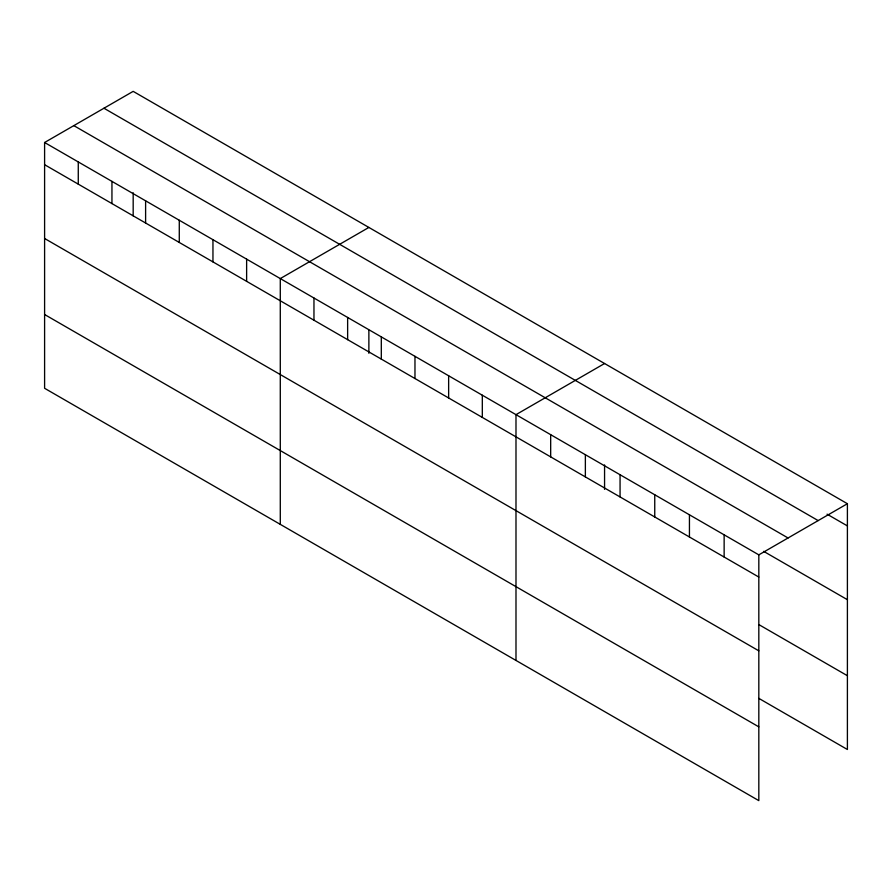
<?xml version="1.0" encoding="UTF-8"?>
<svg xmlns="http://www.w3.org/2000/svg" width="892" height="892" viewBox="0 0 892 892"><rect width="100%" height="100%" fill="white"/><g stroke="black" fill="none" stroke-linecap="round" stroke-linejoin="round"><path stroke-width="1.34" d="M44.6 142.497L758.824 554.857L758.824 800.637L44.6 388.288L44.6 142.497L133.176 91.363L847.4 503.712L847.4 749.503L758.88 698.391M368.875 227.438L280.289 278.583L280.289 524.362M604.564 363.512L515.989 414.657L515.989 660.437M758.824 554.857L847.4 503.712M827.062 514.171L847.4 525.912M103.951 108.233L818.165 520.593M73.835 125.627L788.049 537.976M763.663 551.356L847.4 599.692M44.6 164.697L758.824 577.057M758.88 624.612L847.4 675.712M44.6 238.487L758.824 650.837M44.6 314.508L758.824 726.857M724.137 534.821L724.137 557.021M689.438 514.795L689.438 536.995M654.75 494.77L654.75 516.97M620.063 474.745L620.063 496.944M604.564 464.922L604.564 489.362M585.364 454.708L585.364 476.908M550.676 434.683L550.676 456.882M482.316 395.212L482.316 417.411M448.643 375.777L448.643 397.977M414.97 356.332L414.97 378.531M381.308 336.897L381.308 359.097M368.875 330.207L368.875 353.288M347.635 317.463L347.635 339.651M313.962 298.017L313.962 320.217M246.627 259.137L246.627 281.337M212.954 239.703L212.954 261.902M179.281 220.257L179.281 242.457M145.608 200.823L145.608 223.022M133.176 192.772L133.176 215.853M111.946 181.377L111.946 203.577M78.273 161.943L78.273 184.142"/></g></svg>
